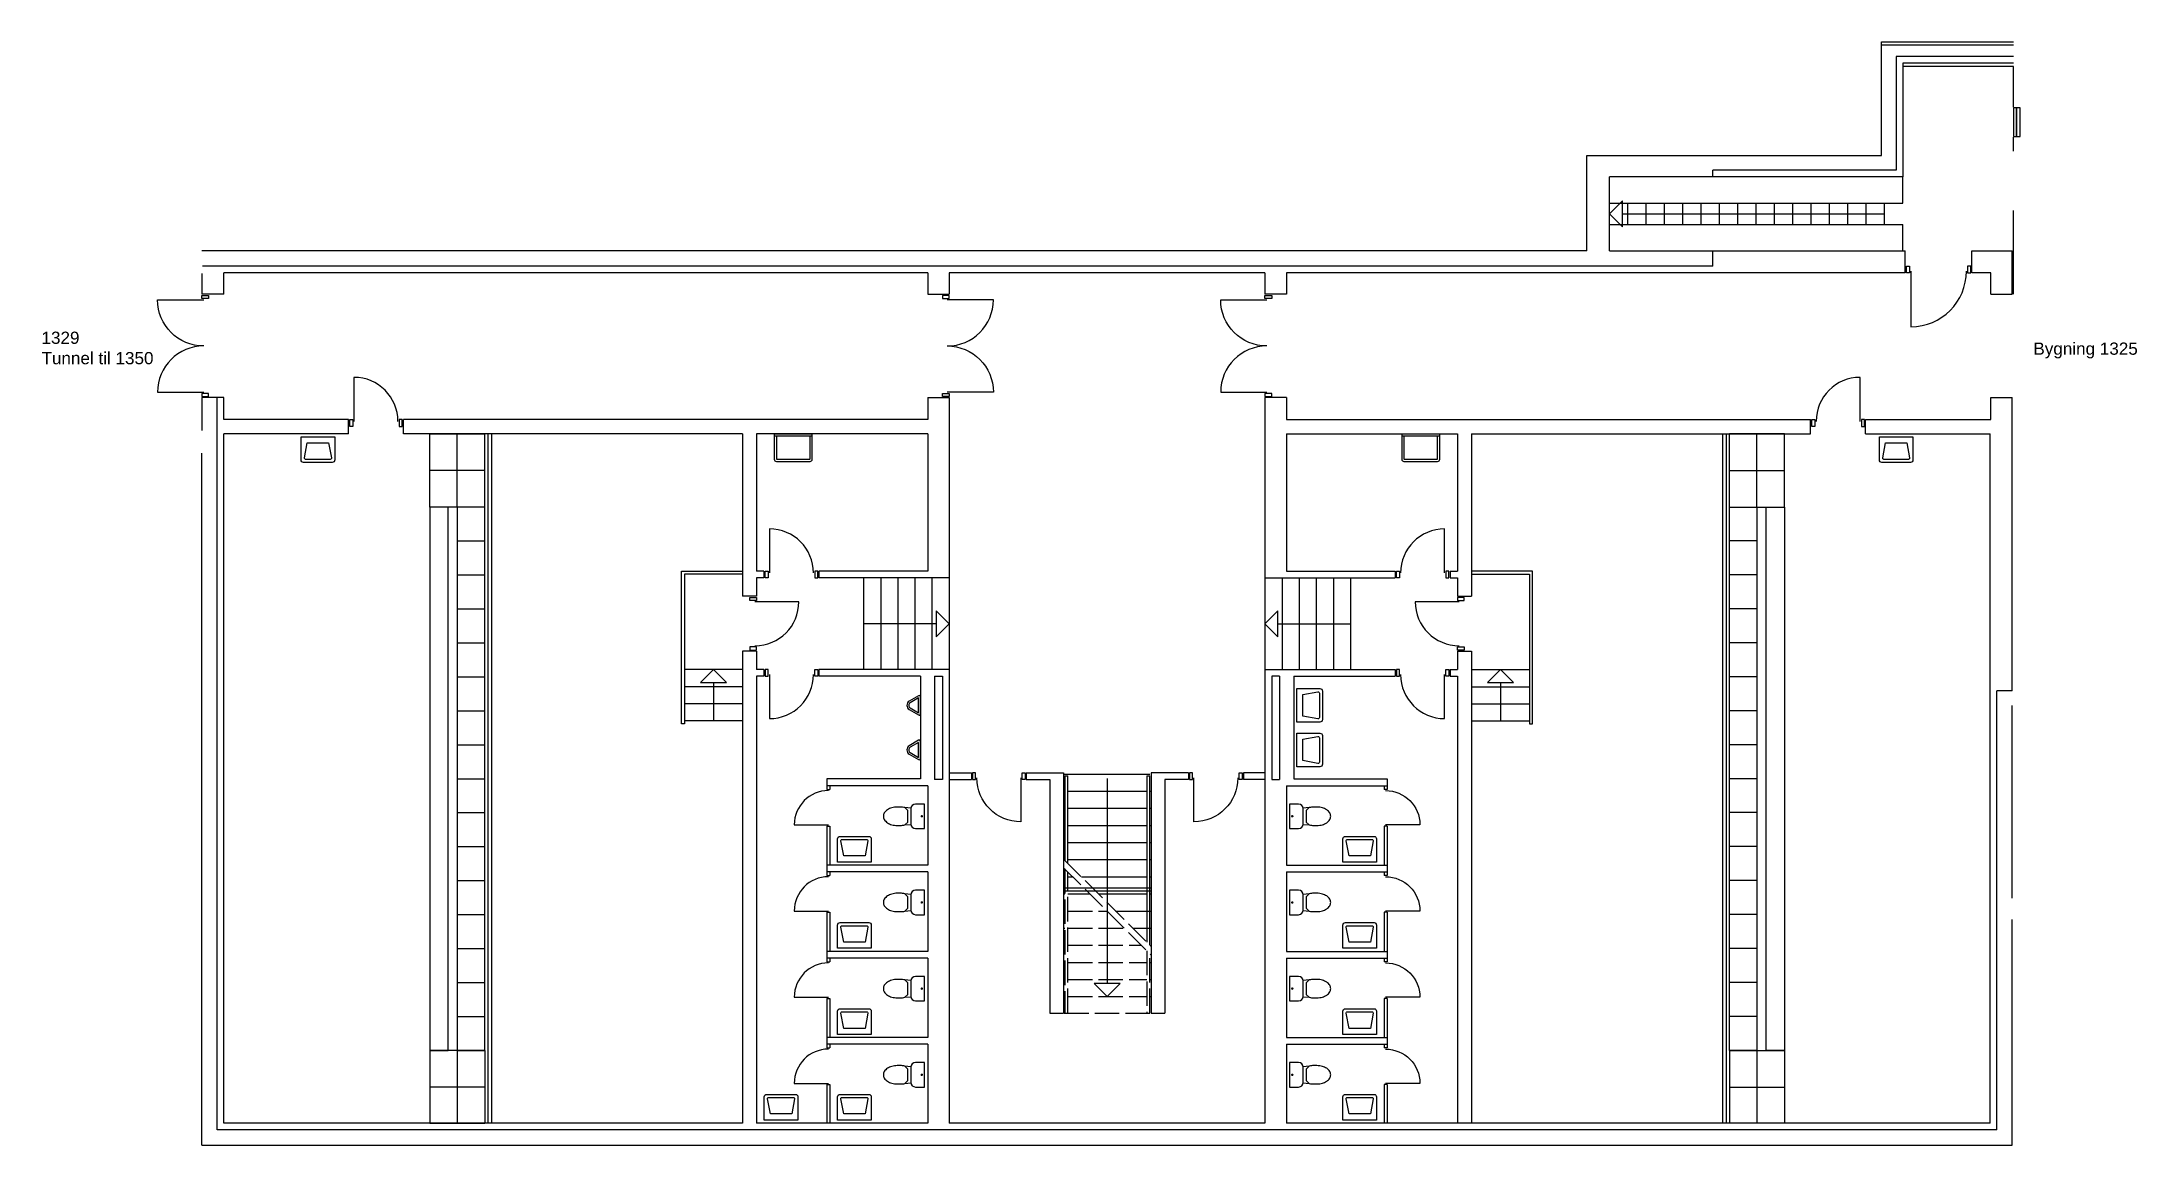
# Model space of a CAD drawing. Header units: millimetres. Extents: x -138903965 to -138869674, y 257800427 to 257818477.
import ezdxf

# ---------------------------------------------------------------- set-up
doc = ezdxf.new("R2010")
doc.units = ezdxf.units.MM
doc.header["$LTSCALE"] = 100
doc.linetypes.add('HIDDEN', pattern=[5, 4, -1])
for name, color, linetype in [('A10--T', 1, 'Continuous'), ('A12----', 1, 'Continuous'), ('A21----', 7, 'Continuous'), ('a22--l-', 1, 'Continuous'), ('A22--U-', 3, 'Continuous'), ('A24----', 1, 'Continuous'), ('A314---', 1, 'Continuous'), ('A314-S-', 8, 'Continuous'), ('A321---', 1, 'Continuous'), ('A59----', 2, 'Continuous'), ('A79-F--', 12, 'Continuous')]:
    doc.layers.add(name, color=color, linetype=linetype)
doc.styles.add('ARIAL', font='arial.ttf')

# ---------------------------------------------------------------- blocks, each defined once
blk = doc.blocks.new('D169D')
for points in [[(20, 110), (70, 110), (70, 0), (20, 0)], [(1670, 0), (1670, 110), (1620, 110), (1620, 0)]]:
    blk.add_lwpolyline(points, close=True)
for points in [[(844.9999999999982, 30, -0.4142135623730951), (89.99999999999454, -725.0000000000036), (89.99999999999454, 30)], [(844.9999999999964, 30, 0.4142135623730951), (1600, -725.0000000000036), (1600, 30)]]:
    blk.add_lwpolyline(points, format="xyb")
blk = doc.blocks.new('PIL')
for p, q in [((0, 0), (-212.1320343559637, -212.1320343559637)), ((0, 7.276e-12), (212.1320343559637, -212.1320343559564)), ((-212.1320343559637, -212.1320343559637), (212.1320343559746, -212.1320343559637))]:
    blk.add_line(p, q)
blk = doc.blocks.new('HV')
for points in [[(-235, -470, -0.4142135623730951), (-275, -430), (-275, -50), (275, -50), (275, -430, -0.4142135623730951), (235, -470)], [(-200.9562515292782, -420, -0.4689210488120354), (-220.6218916289799, -396.3582147963461), (-175, -150), (175, -150), (220.6218916289799, -396.3582147963461, -0.4689210488120356), (200.9562515292782, -420)]]:
    blk.add_lwpolyline(points, format="xyb", close=True)
blk = doc.blocks.new('TOI')
blk.add_lwpolyline([(-200, -200, 0.4142135623730951), (-125, -275), (125, -275, 0.4142135623730951), (200, -200), (200, -50), (-200, -50)], format="xyb", close=True)
blk.add_lwpolyline([(-132.2446960051893, -274.6492758400746), (-141.9837119652075, -375.0000000091859, 0.0557223020200318), (-149.9999999974971, -446.7073538793193), (-150, -500, 0.067325895239371), (-137.8636622487393, -589.7227315415512, 0.0797058162322264), (-106.0660171779746, -659.4284078790515, 0.1071248465941432), (-53.87955436162883, -710.0635837497539, 0.1401255773500056), (0, -725.4658166501031, 0.1401255773500056), (53.87955436162883, -710.0635837497539, 0.107124846594143), (106.0660171779746, -659.4284078790515, 0.0797058162323701), (137.8636622487684, -589.7227315414348, 0.0673258952392976), (150, -500), (150, -446.7073538793193, 0.0557223020191417), (141.9837119679651, -375.00000001031), (132.2446959978188, -274.6492758227178)], format="xyb")
blk.add_lwpolyline([(141.9837119581352, -375), (94.29769421648234, -325), (-94.29769421202946, -325), (-141.9837119589502, -375)])
at = {"const_width": 19.75}
blk.add_lwpolyline([(-10.125, -96.95899457277847, 1), (10.125, -96.95899457277847, 1)], format="xyb", close=True, dxfattribs=at)
blk = doc.blocks.new('RENGVASK')
blk.add_line((-305, -35), (305, -35))
blk.add_lwpolyline([(300, 0, -0.4142135623730951), (305, -5), (305, -425, -0.4142135623730951), (270, -460), (-270, -460, -0.4142135623730951), (-305, -425), (-305, -5, -0.4142135623730951), (-300, 0)], format="xyb", close=True)
blk.add_lwpolyline([(260, -35, -0.4142135623730951), (270, -45), (270, -415, -0.4142135623730951), (260, -425), (-260, -425, -0.4142135623730951), (-270, -415), (-270, -45, -0.4142135623730951), (-260, -35)], format="xyb")
blk = doc.blocks.new('URINAL')
for points in [[(140.6291130942336, -3.638e-12), (-140.6291130942336, 0, 0.5792579430561207), (-157.892155360445, -30.09887972573779), (-69.05216906486021, -181.9621041626342, 0.5735443452885162), (69.05216906486021, -181.9621041626342), (157.892155360445, -30.09887972573779, 0.5792579430559913)], [(123.1936696413395, -30.00000000000364), (-123.1936696413468, -30), (-43.15760566553945, -166.8137845740312, 0.5735443452885536), (43.15760566553945, -166.8137845740312)]]:
    blk.add_lwpolyline(points, format="xyb", close=True)
blk = doc.blocks.new('D90H')
for points in [[(-879.9999999999927, 0), (-829.9999999999927, 0), (-829.9999999999927, 110), (-879.9999999999927, 110)], [(-19.99999999999272, 109.9999999999927), (-19.99999999999272, -7.276e-12), (-69.99999999999272, -7.276e-12), (-69.99999999999272, 109.9999999999927)]]:
    blk.add_lwpolyline(points, close=True)
blk.add_lwpolyline([(-809.9999999999927, 28.35558349748317, 0.4142135623730951), (-89.99999999999272, -691.6444165025168), (-89.99999999999272, 28.35558349748317)], format="xyb")
blk = doc.blocks.new('D90V')
for points in [[(20, 0.0424046834014007), (70, 0.0424046834014007), (70, 110.0424046834014), (20, 110.0424046834014)], [(829.9999999999927, 110.0424046834014), (879.9999999999927, 110.0424046834014), (879.9999999999927, 0.0424046834014007), (829.9999999999927, 0.0424046834014007)]]:
    blk.add_lwpolyline(points, close=True)
blk.add_lwpolyline([(90, 28.39798818088457), (90, -691.6020118191154, 0.4142135623730951), (810, 28.39798818088457)], format="xyb")
blk = doc.blocks.new('D109V')
for points in [[(19.99999999999454, 110), (69.99999999999454, 110), (69.99999999999454, 3.638e-12), (19.99999999999454, 3.638e-12)], [(1070.000000000002, 109.9999999999927), (1020.000000000002, 109.9999999999927), (1020.000000000002, 0), (1070.000000000002, 0)]]:
    blk.add_lwpolyline(points, close=True)
blk.add_lwpolyline([(89.99999999999454, 30.00000000000364), (89.99999999999454, -879.9999999999854, 0.4142135623730933), (1000.000000000002, 30)], format="xyb")

msp = doc.modelspace()

# ---------------------------------------------------------------- linework, layer by layer
at = {"layer": 'A12----'}
for p, q in [((-138873857.2756885, 257816616.7721266), (-138873857.2756885, 257818476.7721266)), ((-138873857.2756885, 257818476.7721266), (-138871697.2756885, 257818476.7721266)), ((-138873857.2756885, 257816616.7721266), (-138873857.2756885, 257818426.7721266)), ((-138873857.2756885, 257818426.7721266), (-138871697.2756885, 257818426.7721266)), ((-138878677.2756885, 257815056.7721266), (-138878677.2756885, 257816616.7721266)), ((-138878677.2756885, 257816616.7721266), (-138873857.2756885, 257816616.7721266)), ((-138874275.6963293, 257816616.7721266), (-138873857.2756885, 257816616.7721266)), ((-138878307.2756885, 257815056.7721266), (-138878307.2756885, 257816266.7721266)), ((-138876617.2756885, 257816266.7721266), (-138878307.2756885, 257816266.7721266)), ((-138878677.2756885, 257815056.7721266), (-138901347.2756885, 257815056.7721266)), ((-138878307.2756885, 257815056.7721266), (-138876617.2756885, 257815056.7721266)), ((-138901347.2756885, 257800426.7721266), (-138901347.2756885, 257811745.3472477)), ((-138871717.2756885, 257804466.7721266), (-138871717.2756885, 257807616.7721266)), ((-138871717.2756885, 257800426.7721266), (-138871717.2756885, 257804116.7721266)), ((-138901347.2756885, 257800426.7721266), (-138871717.2756885, 257800426.7721266))]:
    msp.add_line(p, q, dxfattribs=at)
at = {"layer": 'A21----'}
for p, q in [((-138873617.2756885, 257818236.7721266), (-138873617.2756885, 257816376.7721266)), ((-138871697.2756885, 257818236.7721266), (-138873617.2756885, 257818236.7721266)), ((-138873617.2756885, 257818186.7721266), (-138873617.2756885, 257816376.7721266)), ((-138871697.2756885, 257818126.7721266), (-138873507.2756885, 257818126.7721266)), ((-138873507.2756885, 257818126.7721266), (-138873507.2756885, 257816266.7721266)), ((-138873507.2756885, 257818076.7721266), (-138873507.2756885, 257816266.7721266)), ((-138871697.2756885, 257818076.7721266), (-138873507.2756885, 257818076.7721266)), ((-138871697.2756885, 257817406.7721266), (-138871697.2756885, 257818076.7721266)), ((-138871697.2756885, 257816686.7721266), (-138871697.2756885, 257816916.7721266)), ((-138876617.2756885, 257816266.7721266), (-138876617.2756885, 257816376.7721266)), ((-138873617.2756885, 257816376.7721266), (-138876617.2756885, 257816376.7721266)), ((-138873507.2756885, 257816266.7721266), (-138876617.2756885, 257816266.7721266)), ((-138873617.2756885, 257816376.7721266), (-138874275.6963293, 257816376.7721266)), ((-138873507.2756885, 257816266.7721266), (-138874275.6963293, 257816266.7721266)), ((-138871697.2756885, 257814346.7721266), (-138871697.2756885, 257815716.7721266)), ((-138876617.2756885, 257814806.7721266), (-138876617.2756885, 257815056.7721266)), ((-138876617.2756885, 257815056.7721266), (-138873467.2756885, 257815056.7721266)), ((-138873467.2756885, 257814696.7721266), (-138873467.2756885, 257815056.7721266)), ((-138872377.2756885, 257814696.7721266), (-138872377.2756885, 257815056.7721266)), ((-138872377.2756885, 257815056.7721266), (-138871717.2756885, 257815056.7721266)), ((-138871717.2756885, 257814346.7721266), (-138871717.2756885, 257815056.7721266)), ((-138901347.2756885, 257814685.4911554), (-138901347.2756885, 257814346.7721266)), ((-138876617.2756885, 257814806.7721266), (-138901336.8832305, 257814806.7721266)), ((-138900987.2756885, 257814346.7721266), (-138900987.2756885, 257814696.7721266)), ((-138889467.2756885, 257814696.7721266), (-138900987.2756885, 257814696.7721266)), ((-138883947.2756885, 257814696.7721266), (-138889117.2756885, 257814696.7721266)), ((-138873467.2756885, 257814696.7721266), (-138883597.2756885, 257814696.7721266)), ((-138872067.2756885, 257814696.7721266), (-138872377.2756885, 257814696.7721266)), ((-138872067.2756885, 257814346.7721266), (-138872067.2756885, 257814696.7721266)), ((-138900987.2756885, 257814346.7721266), (-138901347.2756885, 257814346.7721266)), ((-138872067.2756885, 257814346.7721266), (-138871717.2756885, 257814346.7721266)), ((-138900987.2756885, 257812656.7721266), (-138901347.2756885, 257812656.7721266)), ((-138901347.2756885, 257812656.7721266), (-138901347.2756885, 257812116.628219)), ((-138901097.2756885, 257800676.7721266), (-138901097.2756885, 257812656.7721266)), ((-138900987.2756885, 257812296.7721266), (-138900987.2756885, 257812656.7721266)), ((-138872067.2756885, 257812296.7721266), (-138872067.2756885, 257812656.7721266)), ((-138872067.2756885, 257812656.7721266), (-138871717.2756885, 257812656.7721266)), ((-138871717.2756885, 257807856.7721266), (-138871717.2756885, 257812656.7721266)), ((-138871717.2756885, 257807856.7721266), (-138871717.2756885, 257812656.7721266)), ((-138900987.2756885, 257800786.7721266), (-138900987.2756885, 257812066.7721266)), ((-138872077.2756885, 257800786.7721266), (-138872077.2756885, 257812066.7721266)), ((-138871967.2756885, 257800676.7721266), (-138871967.2756885, 257807856.7721266)), ((-138871717.2756885, 257807856.7721266), (-138871967.2756885, 257807856.7721266)), ((-138871967.2756885, 257800676.7721266), (-138901097.2756885, 257800676.7721266)), ((-138892497.2756885, 257800786.7721266), (-138900987.2756885, 257800786.7721266)), ((-138889467.2756885, 257800786.7721266), (-138892267.2756885, 257800786.7721266)), ((-138883947.2756885, 257800786.7721266), (-138889117.2756885, 257800786.7721266)), ((-138872077.2756885, 257800786.7721266), (-138883597.2756885, 257800786.7721266))]:
    msp.add_line(p, q, dxfattribs=at)
at = {"layer": 'a22--l-'}
for p, q in [((-138896667.2756885, 257812066.7721266), (-138896667.2756885, 257800786.7721266)), ((-138896607.2756885, 257812066.7721266), (-138896607.2756885, 257800786.7721266)), ((-138876457.2756885, 257812066.7721266), (-138876457.2756885, 257800786.7721266)), ((-138876397.2756885, 257812066.7721266), (-138876397.2756885, 257800786.7721266)), ((-138891117.2756885, 257806306.7721266), (-138891117.2756885, 257806246.7721266)), ((-138891067.2756885, 257806306.7721266), (-138891067.2756885, 257806246.7721266)), ((-138889117.2756885, 257806516.7721266), (-138888753.2756885, 257806516.7721266)), ((-138889117.2756885, 257806406.7721266), (-138888753.2756885, 257806406.7721266)), ((-138888753.2756885, 257806516.7721266), (-138888753.2756885, 257806406.7721266)), ((-138887853.2756885, 257806516.7721266), (-138887242.2756884, 257806516.7721266)), ((-138887853.2756885, 257806516.7721266), (-138887853.2756885, 257806406.7721266)), ((-138887853.2756885, 257806406.7721266), (-138887467.2756884, 257806406.7721266)), ((-138887467.2756884, 257806406.7721266), (-138887467.2756884, 257802586.7721266)), ((-138887242.2756884, 257806516.7721266), (-138887242.2756884, 257802586.7721266)), ((-138885201.2756885, 257806516.7721266), (-138885812.2756885, 257806516.7721266)), ((-138885812.2756885, 257806516.7721266), (-138885812.2756885, 257802586.7721266)), ((-138885201.2756885, 257806406.7721266), (-138885587.2756885, 257806406.7721266)), ((-138885587.2756885, 257806406.7721266), (-138885587.2756885, 257802586.7721266)), ((-138885201.2756885, 257806516.7721266), (-138885201.2756885, 257806406.7721266)), ((-138883947.2756885, 257806516.7721266), (-138884301.2756885, 257806516.7721266)), ((-138884301.2756885, 257806516.7721266), (-138884301.2756885, 257806406.7721266)), ((-138883947.2756885, 257806406.7721266), (-138884301.2756885, 257806406.7721266)), ((-138881997.2756885, 257806306.7721266), (-138881997.2756885, 257806246.7721266)), ((-138881947.2756885, 257806306.7721266), (-138881947.2756885, 257806246.7721266)), ((-138891117.2756885, 257806246.7721266), (-138891067.2756885, 257806246.7721266)), ((-138881947.2756885, 257806246.7721266), (-138881997.2756885, 257806246.7721266)), ((-138891117.2756885, 257805646.7721266), (-138891067.2756885, 257805646.7721266)), ((-138891117.2756885, 257805646.7721266), (-138891117.2756885, 257805006.7721266)), ((-138891067.2756885, 257805646.7721266), (-138891067.2756885, 257805006.7721266)), ((-138881997.2756885, 257805646.7721266), (-138881997.2756885, 257805006.7721266)), ((-138881947.2756885, 257805646.7721266), (-138881997.2756885, 257805646.7721266)), ((-138881947.2756885, 257805646.7721266), (-138881947.2756885, 257805006.7721266)), ((-138891117.2756885, 257804896.7721266), (-138891117.2756885, 257804836.7721266)), ((-138891117.2756885, 257804836.7721266), (-138891067.2756885, 257804836.7721266)), ((-138891067.2756885, 257804896.7721266), (-138891067.2756885, 257804836.7721266)), ((-138887242.2756884, 257804636.7721266), (-138885812.2756885, 257804636.7721266)), ((-138881997.2756885, 257804896.7721266), (-138881997.2756885, 257804836.7721266)), ((-138881947.2756885, 257804836.7721266), (-138881997.2756885, 257804836.7721266)), ((-138881947.2756885, 257804896.7721266), (-138881947.2756885, 257804836.7721266)), ((-138887242.2756884, 257804586.7721266), (-138885812.2756885, 257804586.7721266)), ((-138891117.2756885, 257804236.7721266), (-138891117.2756885, 257803596.7721266)), ((-138891117.2756885, 257804236.7721266), (-138891067.2756885, 257804236.7721266)), ((-138891067.2756885, 257804236.7721266), (-138891067.2756885, 257803596.7721266)), ((-138881947.2756885, 257804236.7721266), (-138881997.2756885, 257804236.7721266)), ((-138881997.2756885, 257804236.7721266), (-138881997.2756885, 257803596.7721266)), ((-138881947.2756885, 257804236.7721266), (-138881947.2756885, 257803596.7721266)), ((-138891117.2756885, 257803486.7721266), (-138891117.2756885, 257803426.7721266)), ((-138891117.2756885, 257803426.7721266), (-138891067.2756885, 257803426.7721266)), ((-138891067.2756885, 257803486.7721266), (-138891067.2756885, 257803426.7721266)), ((-138881997.2756885, 257803486.7721266), (-138881997.2756885, 257803426.7721266)), ((-138881947.2756885, 257803426.7721266), (-138881997.2756885, 257803426.7721266)), ((-138881947.2756885, 257803486.7721266), (-138881947.2756885, 257803426.7721266)), ((-138891117.2756885, 257802826.7721266), (-138891117.2756885, 257802186.7721266)), ((-138891117.2756885, 257802826.7721266), (-138891067.2756885, 257802826.7721266)), ((-138891067.2756885, 257802826.7721266), (-138891067.2756885, 257802186.7721266)), ((-138887467.2756884, 257802586.7721266), (-138887242.2756884, 257802586.7721266)), ((-138885812.2756885, 257802586.7721266), (-138885587.2756885, 257802586.7721266)), ((-138881947.2756885, 257802826.7721266), (-138881997.2756885, 257802826.7721266)), ((-138881997.2756885, 257802826.7721266), (-138881997.2756885, 257802186.7721266)), ((-138881947.2756885, 257802826.7721266), (-138881947.2756885, 257802186.7721266)), ((-138891117.2756885, 257802076.7721266), (-138891117.2756885, 257802016.7721266)), ((-138891117.2756885, 257802016.7721266), (-138891067.2756885, 257802016.7721266)), ((-138891067.2756885, 257802076.7721266), (-138891067.2756885, 257802016.7721266)), ((-138881997.2756885, 257802076.7721266), (-138881997.2756885, 257802016.7721266)), ((-138881947.2756885, 257802016.7721266), (-138881997.2756885, 257802016.7721266)), ((-138881947.2756885, 257802076.7721266), (-138881947.2756885, 257802016.7721266)), ((-138891117.2756885, 257801416.7721266), (-138891117.2756885, 257800786.7721266)), ((-138891117.2756885, 257801416.7721266), (-138891067.2756885, 257801416.7721266)), ((-138891067.2756885, 257801416.7721266), (-138891067.2756885, 257800786.7721266)), ((-138881947.2756885, 257801416.7721266), (-138881997.2756885, 257801416.7721266)), ((-138881997.2756885, 257801416.7721266), (-138881997.2756885, 257800786.7721266)), ((-138881947.2756885, 257801416.7721266), (-138881947.2756885, 257800786.7721266))]:
    msp.add_line(p, q, dxfattribs=at)
at = {"layer": 'A22--U-'}
for p, q in [((-138889467.2756885, 257814696.7721266), (-138889467.2756885, 257814346.7721266)), ((-138889117.2756885, 257814696.7721266), (-138889117.2756885, 257814346.7721266)), ((-138883947.2756885, 257814696.7721266), (-138883947.2756885, 257814346.7721266)), ((-138883597.2756885, 257814696.7721266), (-138883597.2756885, 257814346.7721266)), ((-138889467.2756885, 257814346.7721266), (-138889117.2756885, 257814346.7721266)), ((-138883597.2756885, 257814346.7721266), (-138883947.2756885, 257814346.7721266)), ((-138889467.2756885, 257812656.7721266), (-138889467.2756885, 257812296.7721266)), ((-138889467.2756885, 257812656.7721266), (-138889117.2756885, 257812656.7721266)), ((-138889117.2756885, 257812656.7721266), (-138889117.2756885, 257809706.7721266)), ((-138883597.2756885, 257812656.7721266), (-138883947.2756885, 257812656.7721266)), ((-138883947.2756885, 257812656.7721266), (-138883947.2756885, 257809706.7721266)), ((-138883597.2756885, 257812656.7721266), (-138883597.2756885, 257812296.7721266)), ((-138898947.2756885, 257812296.7721266), (-138900987.2756885, 257812296.7721266)), ((-138898947.2756885, 257812066.7721266), (-138898947.2756885, 257812296.7721266)), ((-138889467.2756885, 257812296.7721266), (-138898047.2756885, 257812296.7721266)), ((-138898047.2756885, 257812066.7721266), (-138898047.2756885, 257812296.7721266)), ((-138883597.2756885, 257812296.7721266), (-138875017.2756885, 257812296.7721266)), ((-138875017.2756885, 257812066.7721266), (-138875017.2756885, 257812296.7721266)), ((-138874117.2756885, 257812066.7721266), (-138874117.2756885, 257812296.7721266)), ((-138874117.2756885, 257812296.7721266), (-138872067.2756885, 257812296.7721266)), ((-138898947.2756885, 257812066.7721266), (-138900987.2756885, 257812066.7721266)), ((-138892497.2756885, 257812066.7721266), (-138898047.2756885, 257812066.7721266)), ((-138892497.2756885, 257812066.7721266), (-138892497.2756885, 257809406.7721266)), ((-138889467.2756885, 257812066.7721266), (-138892267.2756885, 257812066.7721266)), ((-138892267.2756885, 257812066.7721266), (-138892267.2756885, 257809816.7721266)), ((-138889467.2756885, 257812066.7721266), (-138889467.2756885, 257809816.7721266)), ((-138883597.2756885, 257812066.7721266), (-138880797.2756885, 257812066.7721266)), ((-138883597.2756885, 257812066.7721266), (-138883597.2756885, 257809816.7721266)), ((-138880797.2756885, 257812066.7721266), (-138880797.2756885, 257809816.7721266)), ((-138880567.2756885, 257812066.7721266), (-138880567.2756885, 257809406.7721266)), ((-138880567.2756885, 257812066.7721266), (-138875017.2756885, 257812066.7721266)), ((-138874117.2756885, 257812066.7721266), (-138872077.2756885, 257812066.7721266)), ((-138892147.2756885, 257809816.7721266), (-138892267.2756885, 257809816.7721266)), ((-138892147.2756885, 257809816.7721266), (-138892147.2756885, 257809706.7721266)), ((-138889467.2756885, 257809816.7721266), (-138891247.2756885, 257809816.7721266)), ((-138891247.2756885, 257809816.7721266), (-138891247.2756885, 257809706.7721266)), ((-138883597.2756885, 257809816.7721266), (-138881817.2756885, 257809816.7721266)), ((-138881817.2756885, 257809816.7721266), (-138881817.2756885, 257809706.7721266)), ((-138880917.2756885, 257809816.7721266), (-138880797.2756885, 257809816.7721266)), ((-138880917.2756885, 257809816.7721266), (-138880917.2756885, 257809706.7721266)), ((-138892267.2756885, 257809406.7721266), (-138892497.2756885, 257809406.7721266)), ((-138892267.2756885, 257809706.7721266), (-138892267.2756885, 257809406.7721266)), ((-138892147.2756885, 257809706.7721266), (-138892267.2756885, 257809706.7721266)), ((-138889117.2756885, 257809706.7721266), (-138891247.2756885, 257809706.7721266)), ((-138883947.2756885, 257809706.7721266), (-138881817.2756885, 257809706.7721266)), ((-138880917.2756885, 257809706.7721266), (-138880797.2756885, 257809706.7721266)), ((-138880797.2756885, 257809706.7721266), (-138880797.2756885, 257809406.7721266)), ((-138880797.2756885, 257809406.7721266), (-138880567.2756885, 257809406.7721266)), ((-138892267.2756885, 257808506.7721266), (-138892497.2756885, 257808506.7721266)), ((-138892497.2756885, 257808506.7721266), (-138892497.2756885, 257800786.7721266)), ((-138892267.2756885, 257808506.7721266), (-138892267.2756885, 257808206.7721266)), ((-138880797.2756885, 257808506.7721266), (-138880797.2756885, 257808206.7721266)), ((-138880797.2756885, 257808506.7721266), (-138880567.2756885, 257808506.7721266)), ((-138880567.2756885, 257808506.7721266), (-138880567.2756885, 257800786.7721266)), ((-138892147.2756885, 257808206.7721266), (-138892267.2756885, 257808206.7721266)), ((-138892267.2756885, 257808096.7721266), (-138892267.2756885, 257800786.7721266)), ((-138892147.2756885, 257808096.7721266), (-138892267.2756885, 257808096.7721266)), ((-138892147.2756885, 257808206.7721266), (-138892147.2756885, 257808096.7721266)), ((-138889117.2756885, 257808206.7721266), (-138891247.2756885, 257808206.7721266)), ((-138891247.2756885, 257808206.7721266), (-138891247.2756885, 257808096.7721266)), ((-138889587.2756885, 257808096.7721266), (-138891247.2756885, 257808096.7721266)), ((-138889587.2756885, 257808096.7721266), (-138889587.2756885, 257806416.7721266)), ((-138889357.2756885, 257808096.7721266), (-138889357.2756885, 257806406.7721266)), ((-138889357.2756885, 257808096.7721266), (-138889227.2756885, 257808096.7721266)), ((-138889227.2756885, 257808096.7721266), (-138889227.2756885, 257806406.7721266)), ((-138889117.2756885, 257808206.7721266), (-138889117.2756885, 257800786.7721266)), ((-138883947.2756885, 257808206.7721266), (-138881817.2756885, 257808206.7721266)), ((-138883947.2756885, 257808206.7721266), (-138883947.2756885, 257800786.7721266)), ((-138883707.2756885, 257808096.7721266), (-138883837.2756885, 257808096.7721266)), ((-138883837.2756885, 257808096.7721266), (-138883837.2756885, 257806406.7721266)), ((-138883707.2756885, 257808096.7721266), (-138883707.2756885, 257806406.7721266)), ((-138883477.2756885, 257808096.7721266), (-138881817.2756885, 257808096.7721266)), ((-138883477.2756885, 257808096.7721266), (-138883477.2756885, 257806416.7721266)), ((-138881817.2756885, 257808206.7721266), (-138881817.2756885, 257808096.7721266)), ((-138880917.2756885, 257808206.7721266), (-138880917.2756885, 257808096.7721266)), ((-138880917.2756885, 257808206.7721266), (-138880797.2756885, 257808206.7721266)), ((-138880917.2756885, 257808096.7721266), (-138880797.2756885, 257808096.7721266)), ((-138880797.2756885, 257808096.7721266), (-138880797.2756885, 257800786.7721266)), ((-138891117.2756885, 257806416.7721266), (-138891117.2756885, 257806306.7721266)), ((-138889587.2756885, 257806416.7721266), (-138891117.2756885, 257806416.7721266)), ((-138889467.2756885, 257806306.7721266), (-138891117.2756885, 257806306.7721266)), ((-138889467.2756885, 257806306.7721266), (-138889467.2756885, 257805006.7721266)), ((-138889227.2756885, 257806406.7721266), (-138889357.2756885, 257806406.7721266)), ((-138883837.2756885, 257806406.7721266), (-138883707.2756885, 257806406.7721266)), ((-138883597.2756885, 257806306.7721266), (-138881947.2756885, 257806306.7721266)), ((-138883597.2756885, 257806306.7721266), (-138883597.2756885, 257805006.7721266)), ((-138883477.2756885, 257806416.7721266), (-138881947.2756885, 257806416.7721266)), ((-138881947.2756885, 257806416.7721266), (-138881947.2756885, 257806306.7721266)), ((-138889467.2756885, 257805006.7721266), (-138891117.2756885, 257805006.7721266)), ((-138891117.2756885, 257805006.7721266), (-138891117.2756885, 257804896.7721266)), ((-138883597.2756885, 257805006.7721266), (-138881947.2756885, 257805006.7721266)), ((-138881947.2756885, 257805006.7721266), (-138881947.2756885, 257804896.7721266)), ((-138889467.2756885, 257804896.7721266), (-138891117.2756885, 257804896.7721266)), ((-138889467.2756885, 257804896.7721266), (-138889467.2756885, 257803596.7721266)), ((-138883597.2756885, 257804896.7721266), (-138881947.2756885, 257804896.7721266)), ((-138883597.2756885, 257804896.7721266), (-138883597.2756885, 257803596.7721266)), ((-138889467.2756885, 257803596.7721266), (-138891117.2756885, 257803596.7721266)), ((-138891117.2756885, 257803596.7721266), (-138891117.2756885, 257803486.7721266)), ((-138883597.2756885, 257803596.7721266), (-138881947.2756885, 257803596.7721266)), ((-138881947.2756885, 257803596.7721266), (-138881947.2756885, 257803486.7721266)), ((-138889467.2756885, 257803486.7721266), (-138891117.2756885, 257803486.7721266)), ((-138889467.2756885, 257803486.7721266), (-138889467.2756885, 257802186.7721266)), ((-138883597.2756885, 257803486.7721266), (-138881947.2756885, 257803486.7721266)), ((-138883597.2756885, 257803486.7721266), (-138883597.2756885, 257802186.7721266)), ((-138889467.2756885, 257802186.7721266), (-138891117.2756885, 257802186.7721266)), ((-138891117.2756885, 257802186.7721266), (-138891117.2756885, 257802076.7721266)), ((-138889467.2756885, 257802076.7721266), (-138891117.2756885, 257802076.7721266)), ((-138889467.2756885, 257802076.7721266), (-138889467.2756885, 257800786.7721266)), ((-138883597.2756885, 257802186.7721266), (-138881947.2756885, 257802186.7721266)), ((-138883597.2756885, 257802076.7721266), (-138881947.2756885, 257802076.7721266)), ((-138883597.2756885, 257802076.7721266), (-138883597.2756885, 257800786.7721266)), ((-138881947.2756885, 257802186.7721266), (-138881947.2756885, 257802076.7721266))]:
    msp.add_line(p, q, dxfattribs=at)
at = {"layer": 'A24----'}
for p, q in [((-138873507.2756885, 257815836.7721266), (-138873507.2756885, 257816266.7721266)), ((-138873507.2756885, 257815836.7721266), (-138873507.2756885, 257816266.7721266)), ((-138878307.2756885, 257815836.7721266), (-138873507.2756885, 257815836.7721266)), ((-138878095.1436541, 257815661.7721266), (-138873807.2756885, 257815661.7721266)), ((-138878007.2756885, 257815486.7721266), (-138878007.2756885, 257815836.7721266)), ((-138877707.2756885, 257815486.7721266), (-138877707.2756885, 257815836.7721266)), ((-138877407.2756885, 257815486.7721266), (-138877407.2756885, 257815836.7721266)), ((-138877107.2756885, 257815486.7721266), (-138877107.2756885, 257815836.7721266)), ((-138876807.2756885, 257815486.7721266), (-138876807.2756885, 257815836.7721266)), ((-138876507.2756885, 257815486.7721266), (-138876507.2756885, 257815836.7721266)), ((-138876207.2756885, 257815486.7721266), (-138876207.2756885, 257815836.7721266)), ((-138875907.2756885, 257815486.7721266), (-138875907.2756885, 257815836.7721266)), ((-138875607.2756885, 257815486.7721266), (-138875607.2756885, 257815836.7721266)), ((-138875307.2756885, 257815486.7721266), (-138875307.2756885, 257815836.7721266)), ((-138875007.2756885, 257815486.7721266), (-138875007.2756885, 257815836.7721266)), ((-138874707.2756885, 257815486.7721266), (-138874707.2756885, 257815836.7721266)), ((-138874407.2756885, 257815486.7721266), (-138874407.2756885, 257815836.7721266)), ((-138874275.6963293, 257815836.7721266), (-138873507.2756885, 257815836.7721266)), ((-138874275.6963293, 257815661.7721266), (-138873807.2756885, 257815661.7721266)), ((-138874107.2756885, 257815486.7721266), (-138874107.2756885, 257815836.7721266)), ((-138874107.2756885, 257815486.7721266), (-138874107.2756885, 257815836.7721266)), ((-138873807.2756885, 257815486.7721266), (-138873807.2756885, 257815836.7721266)), ((-138873807.2756885, 257815486.7721266), (-138873807.2756885, 257815836.7721266)), ((-138878307.2756885, 257815486.7721266), (-138873507.2756885, 257815486.7721266)), ((-138874275.6963293, 257815486.7721266), (-138873507.2756885, 257815486.7721266)), ((-138873507.2756885, 257815056.7721266), (-138873507.2756885, 257815486.7721266)), ((-138873507.2756885, 257815056.7721266), (-138873507.2756885, 257815486.7721266)), ((-138890517.2756885, 257809706.7721266), (-138890517.2756885, 257808206.7721266)), ((-138890237.2756885, 257809706.7721266), (-138890237.2756885, 257808206.7721266)), ((-138889957.2756885, 257809706.7721266), (-138889957.2756885, 257808206.7721266)), ((-138889677.2756885, 257809706.7721266), (-138889677.2756885, 257808206.7721266)), ((-138889397.2756885, 257809706.7721266), (-138889397.2756885, 257808206.7721266)), ((-138889117.2756885, 257809706.7721266), (-138889117.2756885, 257808206.7721266)), ((-138883947.2756885, 257809706.7721266), (-138883947.2756885, 257808206.7721266)), ((-138883667.2756885, 257809706.7721266), (-138883667.2756885, 257808206.7721266)), ((-138883387.2756885, 257809706.7721266), (-138883387.2756885, 257808206.7721266)), ((-138883107.2756885, 257809706.7721266), (-138883107.2756885, 257808206.7721266)), ((-138882827.2756885, 257809706.7721266), (-138882827.2756885, 257808206.7721266)), ((-138882547.2756885, 257809706.7721266), (-138882547.2756885, 257808206.7721266)), ((-138889329.4077228, 257808956.7721266), (-138890517.2756885, 257808956.7721266)), ((-138883735.1436541, 257808956.7721266), (-138882547.2756885, 257808956.7721266)), ((-138892497.2756885, 257808206.7721266), (-138893447.2756885, 257808206.7721266)), ((-138880567.2756885, 257808206.7721266), (-138879617.2756885, 257808206.7721266)), ((-138892497.2756885, 257807926.7721266), (-138893447.2756885, 257807926.7721266)), ((-138892972.2756885, 257807994.6400923), (-138892972.2756885, 257807366.7721266)), ((-138880567.2756885, 257807926.7721266), (-138879617.2756885, 257807926.7721266)), ((-138880092.2756885, 257807994.6400923), (-138880092.2756885, 257807366.7721266)), ((-138892497.2756885, 257807646.7721266), (-138893447.2756885, 257807646.7721266)), ((-138892497.2756885, 257807366.7721266), (-138893447.2756885, 257807366.7721266)), ((-138880567.2756885, 257807646.7721266), (-138879617.2756885, 257807646.7721266)), ((-138880567.2756885, 257807366.7721266), (-138879617.2756885, 257807366.7721266)), ((-138887232.2756885, 257806496.7721266), (-138885832.2756885, 257806496.7721266)), ((-138887222.2756884, 257806465.9238855), (-138887222.2756884, 257805086.7721265)), ((-138887222.2756884, 257806465.9238855), (-138887172.2756884, 257806465.9238855)), ((-138887172.2756884, 257805036.7721266), (-138887172.2756884, 257806465.9238855)), ((-138886532.2756885, 257806426.7547275), (-138886532.2756885, 257803068.904161)), ((-138885882.2756885, 257806465.9238856), (-138885882.2756885, 257803746.7721266)), ((-138885882.2756885, 257806465.9238855), (-138885832.2756885, 257806465.9238855)), ((-138885832.2756885, 257803696.7721266), (-138885832.2756885, 257806465.9238855)), ((-138887242.2756884, 257806216.7721266), (-138887222.2756884, 257806216.7721266)), ((-138887172.2756884, 257806216.7721266), (-138885882.2756885, 257806216.7721266)), ((-138885832.2756885, 257806216.7721266), (-138885812.2756885, 257806216.7721266)), ((-138887242.2756884, 257805936.7721266), (-138887222.2756884, 257805936.7721266)), ((-138887242.2756884, 257805656.7721266), (-138887222.2756884, 257805656.7721266)), ((-138887172.2756884, 257805936.7721266), (-138885882.2756885, 257805936.7721266)), ((-138887172.2756884, 257805656.7721266), (-138885882.2756885, 257805656.7721266)), ((-138885832.2756885, 257805936.7721266), (-138885812.2756885, 257805936.7721266)), ((-138885832.2756885, 257805656.7721266), (-138885812.2756885, 257805656.7721266)), ((-138887242.2756884, 257805376.7721266), (-138887222.2756884, 257805376.7721266)), ((-138887172.2756884, 257805376.7721266), (-138885882.2756885, 257805376.7721266)), ((-138885832.2756885, 257805376.7721266), (-138885812.2756885, 257805376.7721266)), ((-138887232.2756885, 257805096.7721266), (-138887222.2756884, 257805096.7721266)), ((-138887172.2756884, 257805096.7721266), (-138885882.2756885, 257805096.7721266)), ((-138885832.2756885, 257805096.7721266), (-138885812.2756885, 257805096.7721266)), ((-138886952.2756885, 257804816.7721266), (-138885882.2756885, 257804816.7721266)), ((-138885832.2756884, 257804816.7721267), (-138885812.2756885, 257804816.7721266)), ((-138886672.2756885, 257804536.7721266), (-138885882.2756885, 257804536.7721266)), ((-138886392.2756885, 257804256.7721266), (-138885812.2756885, 257804256.7721266)), ((-138885832.2756885, 257804536.7721266), (-138885812.2756885, 257804536.7721266)), ((-138886112.2756885, 257803976.7721266), (-138885812.2756885, 257803976.7721266))]:
    msp.add_line(p, q, dxfattribs=at)
at = {"layer": 'A24----', "linetype": 'HIDDEN'}
for p, q in [((-138887242.2756884, 257805106.7721266), (-138885812.2756885, 257803676.7721266)), ((-138887242.2756884, 257804965.3507704), (-138885812.2756885, 257803535.3507704)), ((-138887222.2756884, 257804945.3507704), (-138887222.2756884, 257802586.7721266)), ((-138887242.2756884, 257804816.7721266), (-138887222.2756884, 257804816.7721266)), ((-138887172.2756884, 257802586.7721266), (-138887172.2756884, 257804895.3507704)), ((-138887172.2756884, 257804816.7721267), (-138887093.6970447, 257804816.7721266)), ((-138887242.2756884, 257804536.7721266), (-138887222.2756884, 257804536.7721266)), ((-138887242.2756884, 257804256.7721266), (-138887222.2756884, 257804256.7721266)), ((-138887172.2756884, 257804536.7721266), (-138886813.6970447, 257804536.7721266)), ((-138887172.2756884, 257804256.7721266), (-138886532.2756885, 257804256.7721266)), ((-138887242.2756884, 257803976.7721266), (-138887222.2756884, 257803976.7721266)), ((-138887172.2756884, 257803976.7721267), (-138886253.6970447, 257803976.7721266)), ((-138887242.2756884, 257803696.7721266), (-138887222.2756884, 257803696.7721266)), ((-138887172.2756884, 257803696.7721266), (-138885973.6970447, 257803696.7721266)), ((-138885882.2756884, 257803605.3507704), (-138885882.2756885, 257802586.7721266)), ((-138887242.2756884, 257803416.7721266), (-138887222.2756884, 257803416.7721266)), ((-138887172.2756884, 257803416.7721266), (-138885882.2756884, 257803416.7721266)), ((-138885832.2756884, 257802586.7721266), (-138885832.2756884, 257803555.3507704)), ((-138885832.2756884, 257803416.7721266), (-138885812.2756885, 257803416.7721266)), ((-138887242.2756884, 257803136.7721266), (-138887222.2756884, 257803136.7721266)), ((-138887172.2756884, 257803136.7721266), (-138885882.2756884, 257803136.7721267)), ((-138885832.2756884, 257803136.7721266), (-138885812.2756885, 257803136.7721266)), ((-138887242.2756884, 257802856.7721266), (-138887222.2756884, 257802856.7721266)), ((-138887232.2756885, 257802586.7721266), (-138885832.2756885, 257802586.7721266)), ((-138887172.2756884, 257802856.7721266), (-138885882.2756884, 257802856.7721266)), ((-138885832.2756884, 257802856.7721266), (-138885812.2756885, 257802856.7721266))]:
    msp.add_line(p, q, dxfattribs=at)
at = {"layer": 'A24----'}
for points in [[(-138892497.2756885, 257809766.7721266), (-138893447.2756885, 257809766.7721266), (-138893447.2756885, 257807316.7721266), (-138893497.2756885, 257807316.7721266), (-138893497.2756885, 257809816.7721266), (-138892497.2756885, 257809816.7721266)], [(-138880567.2756885, 257809766.7721266), (-138879617.2756885, 257809766.7721266), (-138879617.2756885, 257807316.7721266), (-138879567.2756885, 257807316.7721266), (-138879567.2756885, 257809816.7721266), (-138880567.2756885, 257809816.7721266)]]:
    msp.add_lwpolyline(points, dxfattribs=at)
at = {"layer": 'A314---'}
msp.add_line((-138871647.2756885, 257817406.7721266), (-138871647.2756885, 257816916.7721266), dxfattribs=at)
at = {"layer": 'A314-S-'}
msp.add_line((-138871647.2756885, 257816926.7721266), (-138871647.2756885, 257817396.7721266), dxfattribs=at)
msp.add_lwpolyline([(-138871697.2756885, 257816926.7721266), (-138871587.2756885, 257816926.7721266), (-138871587.2756885, 257817396.7721266), (-138871697.2756885, 257817396.7721266)], close=True, dxfattribs=at)
at = {"layer": 'A321---'}
for points in [[(-138891092.2756885, 257806226.7721266, 0.4142135623730932), (-138891652.2756885, 257805666.7721266), (-138891092.2756885, 257805666.7721266)], [(-138881972.2756885, 257806226.7721266, -0.4142135623730932), (-138881412.2756885, 257805666.7721266), (-138881972.2756885, 257805666.7721266)], [(-138891092.2756885, 257804816.7721266, 0.4142135623730932), (-138891652.2756885, 257804256.7721266), (-138891092.2756885, 257804256.7721266)], [(-138881972.2756885, 257804816.7721266, -0.4142135623730932), (-138881412.2756885, 257804256.7721266), (-138881972.2756885, 257804256.7721266)], [(-138891092.2756885, 257803406.7721266, 0.4142135623730932), (-138891652.2756885, 257802846.7721266), (-138891092.2756885, 257802846.7721266)], [(-138881972.2756885, 257803406.7721266, -0.4142135623730932), (-138881412.2756885, 257802846.7721266), (-138881972.2756885, 257802846.7721266)], [(-138891092.2756885, 257801996.7721266, 0.4142135623730932), (-138891652.2756885, 257801436.7721266), (-138891092.2756885, 257801436.7721266)], [(-138881972.2756885, 257801996.7721266, -0.4142135623730932), (-138881412.2756885, 257801436.7721266), (-138881972.2756885, 257801436.7721266)]]:
    msp.add_lwpolyline(points, format="xyb", dxfattribs=at)
at = {"layer": 'A79-F--'}
for p, q in [((-138897617.2756885, 257810866.7721266), (-138897617.2756885, 257812066.7721266)), ((-138897617.2756885, 257812066.7721266), (-138896717.2756885, 257812066.7721266)), ((-138897167.2756885, 257810866.7721266), (-138897167.2756885, 257812066.7721266)), ((-138896717.2756885, 257810866.7721266), (-138896717.2756885, 257812066.7721266)), ((-138876347.2756885, 257810866.7721266), (-138876347.2756885, 257812066.7721266)), ((-138875447.2756885, 257812066.7721266), (-138876347.2756885, 257812066.7721266)), ((-138875897.2756885, 257810866.7721266), (-138875897.2756885, 257812066.7721266)), ((-138875447.2756885, 257810866.7721266), (-138875447.2756885, 257812066.7721266)), ((-138896717.2756885, 257810866.7721266), (-138897617.2756885, 257810866.7721266)), ((-138876347.2756885, 257810866.7721266), (-138875447.2756885, 257810866.7721266)), ((-138897167.2756885, 257810311.1471266), (-138896717.2756885, 257810311.1471266)), ((-138875897.2756885, 257810311.1471266), (-138876347.2756885, 257810311.1471266)), ((-138897167.2756885, 257809755.5221266), (-138896717.2756885, 257809755.5221266)), ((-138875897.2756885, 257809755.5221266), (-138876347.2756885, 257809755.5221266)), ((-138897167.2756885, 257809199.8971266), (-138896717.2756885, 257809199.8971266)), ((-138875897.2756885, 257809199.8971266), (-138876347.2756885, 257809199.8971266)), ((-138897167.2756885, 257808644.2721266), (-138896717.2756885, 257808644.2721266)), ((-138875897.2756885, 257808644.2721266), (-138876347.2756885, 257808644.2721266)), ((-138897167.2756885, 257808088.6471266), (-138896717.2756885, 257808088.6471266)), ((-138875897.2756885, 257808088.6471266), (-138876347.2756885, 257808088.6471266)), ((-138897167.2756885, 257807533.0221266), (-138896717.2756885, 257807533.0221266)), ((-138875897.2756885, 257807533.0221266), (-138876347.2756885, 257807533.0221266)), ((-138897167.2756885, 257806977.3971266), (-138896717.2756885, 257806977.3971266)), ((-138875897.2756885, 257806977.3971266), (-138876347.2756885, 257806977.3971266)), ((-138897167.2756885, 257806421.7721266), (-138896717.2756885, 257806421.7721266)), ((-138875897.2756885, 257806421.7721266), (-138876347.2756885, 257806421.7721266)), ((-138897167.2756885, 257805866.1471266), (-138896717.2756885, 257805866.1471266)), ((-138875897.2756885, 257805866.1471266), (-138876347.2756885, 257805866.1471266)), ((-138897167.2756885, 257805310.5221266), (-138896717.2756885, 257805310.5221266)), ((-138875897.2756885, 257805310.5221266), (-138876347.2756885, 257805310.5221266)), ((-138897167.2756885, 257804754.8971266), (-138896717.2756885, 257804754.8971266)), ((-138875897.2756885, 257804754.8971266), (-138876347.2756885, 257804754.8971266)), ((-138897167.2756885, 257804199.2721266), (-138896717.2756885, 257804199.2721266)), ((-138875897.2756885, 257804199.2721266), (-138876347.2756885, 257804199.2721266)), ((-138897167.2756885, 257803643.6471266), (-138896717.2756885, 257803643.6471266)), ((-138875897.2756885, 257803643.6471266), (-138876347.2756885, 257803643.6471266)), ((-138897167.2756885, 257803088.0221266), (-138896717.2756885, 257803088.0221266)), ((-138875897.2756885, 257803088.0221266), (-138876347.2756885, 257803088.0221266)), ((-138897167.2756885, 257802532.3971266), (-138896717.2756885, 257802532.3971266)), ((-138875897.2756885, 257802532.3971266), (-138876347.2756885, 257802532.3971266)), ((-138896717.2756885, 257801976.7721266), (-138897617.2756885, 257801976.7721266)), ((-138897617.2756885, 257801976.7721266), (-138897617.2756885, 257800786.7721266)), ((-138897167.2756885, 257801976.7721266), (-138897167.2756885, 257800786.7721266)), ((-138896717.2756885, 257801976.7721266), (-138896717.2756885, 257800786.7721266)), ((-138876347.2756885, 257801976.7721266), (-138875447.2756885, 257801976.7721266)), ((-138876347.2756885, 257801976.7721266), (-138876347.2756885, 257800786.7721266)), ((-138875897.2756885, 257801976.7721266), (-138875897.2756885, 257800786.7721266)), ((-138875447.2756885, 257801976.7721266), (-138875447.2756885, 257800786.7721266)), ((-138897617.2756885, 257800786.7721266), (-138896717.2756885, 257800786.7721266)), ((-138875447.2756885, 257800786.7721266), (-138876347.2756885, 257800786.7721266))]:
    msp.add_line(p, q, dxfattribs=at)
for points in [[(-138896717.2756885, 257811466.7721266), (-138897617.2756885, 257811466.7721266)], [(-138876347.2756885, 257811466.7721266), (-138875447.2756885, 257811466.7721266)], [(-138897617.2756885, 257810866.7721266), (-138897617.2756885, 257801976.7721266), (-138897317.2756885, 257801976.7721266), (-138897317.2756885, 257810866.7721266), (-138897617.2756885, 257810866.7721266)], [(-138897167.2756885, 257810866.7721266), (-138897167.2756885, 257801976.7721266), (-138896717.2756885, 257801976.7721266), (-138896717.2756885, 257810866.7721266), (-138897167.2756885, 257810866.7721266)], [(-138875897.2756885, 257810866.7721266), (-138875897.2756885, 257801976.7721266), (-138876347.2756885, 257801976.7721266), (-138876347.2756885, 257810866.7721266), (-138875897.2756885, 257810866.7721266)], [(-138875447.2756885, 257810866.7721266), (-138875447.2756885, 257801976.7721266), (-138875747.2756885, 257801976.7721266), (-138875747.2756885, 257810866.7721266), (-138875447.2756885, 257810866.7721266)], [(-138896717.2756885, 257801376.7721266), (-138897617.2756885, 257801376.7721266)], [(-138876347.2756885, 257801376.7721266), (-138875447.2756885, 257801376.7721266)]]:
    msp.add_lwpolyline(points, dxfattribs=at)

# ---------------------------------------------------------------- block references
at = {"layer": 'A24----'}
for p, rotation in [((-138878307.2756885, 257815661.7721266), 90), ((-138889117.2756885, 257808956.7721266), 270), ((-138883947.2756885, 257808956.7721266), 90), ((-138886532.2756885, 257802856.7721266), 180)]:
    msp.add_blockref('PIL', p, dxfattribs=dict(at, rotation=rotation))
for p in [(-138892972.2756885, 257808206.7721266), (-138880092.2756885, 257808206.7721266)]:
    msp.add_blockref('PIL', p, dxfattribs=at)
at = {"layer": 'A321---'}
for name, p in [('D109V', (-138873467.2756885, 257814696.7721266)), ('D90V', (-138892147.2756885, 257808096.7721266)), ('D90H', (-138880917.2756885, 257808096.7721266))]:
    msp.add_blockref(name, p, dxfattribs=at)
for name, p, rotation in [('D169D', (-138901347.2756885, 257814346.7721266), 270), ('D169D', (-138889117.2756885, 257812656.7721266), 90), ('D169D', (-138883947.2756885, 257814346.7721266), 270), ('D90H', (-138898947.2756885, 257812296.7721266), 180), ('D90V', (-138874117.2756885, 257812296.7721266), 180), ('D90H', (-138892147.2756885, 257809816.7721266), 180), ('D90V', (-138880917.2756885, 257809816.7721266), 180), ('D90H', (-138892267.2756885, 257809406.7721266), 90), ('D90V', (-138880797.2756885, 257809406.7721266), 270)]:
    msp.add_blockref(name, p, dxfattribs=dict(at, rotation=rotation))
at = {"layer": 'A321---', "xscale": -1}
for name, p in [('D90V', (-138887853.2756885, 257806406.7721266)), ('D90H', (-138885201.2756885, 257806406.7721266))]:
    msp.add_blockref(name, p, dxfattribs=at)
at = {"layer": 'A59----'}
for name, p in [('HV', (-138899447.2756885, 257812066.7721266)), ('RENGVASK', (-138891667.2756885, 257812066.7721266)), ('RENGVASK', (-138881397.2756885, 257812066.7721266)), ('HV', (-138873617.2756885, 257812066.7721266))]:
    msp.add_blockref(name, p, dxfattribs=at)
for name, p, rotation in [('URINAL', (-138889587.2756885, 257807621.7721266), 270), ('HV', (-138883477.2756885, 257807621.7721266), 90), ('URINAL', (-138889587.2756885, 257806891.7721266), 270), ('HV', (-138883477.2756885, 257806891.7721266), 90), ('TOI', (-138889467.2756885, 257805806.7721266), 270), ('TOI', (-138883597.2756885, 257805806.7721266), 90), ('HV', (-138890667.2756885, 257805006.7721266), 180), ('HV', (-138882397.2756885, 257805006.7721266), 180), ('TOI', (-138889467.2756885, 257804396.7721266), 270), ('TOI', (-138883597.2756885, 257804396.7721266), 90), ('HV', (-138890667.2756885, 257803596.7721266), 180), ('HV', (-138882397.2756885, 257803596.7721266), 180), ('TOI', (-138889467.2756885, 257802986.7721266), 270), ('TOI', (-138883597.2756885, 257802986.7721266), 90), ('HV', (-138890667.2756885, 257802186.7721266), 180), ('HV', (-138882397.2756885, 257802186.7721266), 180), ('TOI', (-138889467.2756885, 257801576.7721266), 270), ('TOI', (-138883597.2756885, 257801576.7721266), 90), ('HV', (-138891867.2756885, 257800786.7721266), 180), ('HV', (-138890667.2756885, 257800786.7721266), 180), ('HV', (-138882397.2756885, 257800786.7721266), 180)]:
    msp.add_blockref(name, p, dxfattribs=dict(at, rotation=rotation))

# ---------------------------------------------------------------- texts
at = {"layer": 'A10--T', "char_height": 200, "attachment_point": 1, "style": 'ARIAL'}
for s, insert in [('1329\\PTunnel til 1350 ', (-138903971.1227598, 257813736.2665228)), ('Bygning 1325', (-138871370.949362, 257813558.3120271))]:
    msp.add_mtext_dynamic_manual_height_columns(s, width=2016.190558969975, gutter_width=12.5, heights=[0], dxfattribs=dict(at, insert=insert))

doc.saveas('drawing.dxf')
